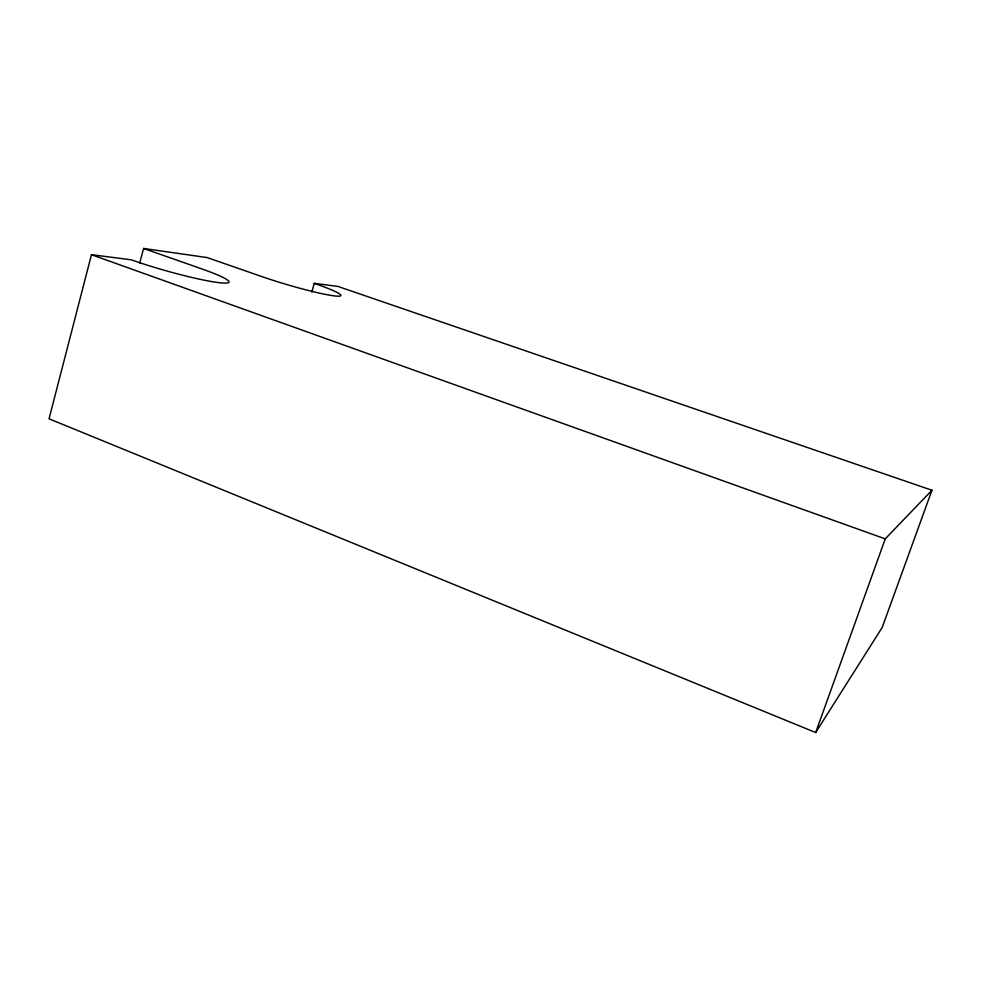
<?xml version="1.0" encoding="UTF-8"?>
<svg xmlns="http://www.w3.org/2000/svg" width="981" height="981" viewBox="0 0 981 981"><rect width="100%" height="100%" fill="white"/><g stroke="black" fill="none" stroke-linecap="round" stroke-linejoin="round"><path stroke-width="1.47" d="M139.682 263.227L143.582 248.463L201.73 268.88A64.219 6.254 15.8 0 1 218.015 282.54A64.219 6.254 15.8 0 1 131.295 259.818L91.454 254.692L49.05 418.801L815.677 732.537L882.201 627.46L931.95 490.242L337.832 286.403L314.263 283.362L311.774 292.142M815.677 732.537L885.23 538.876L931.95 490.242M143.582 248.463L207.114 257.562L262.05 276.642A54.396 4.709 16.4 0 0 333.908 295.833A54.396 4.709 16.4 0 0 314.263 283.362M91.454 254.692L885.23 538.876"/></g></svg>
